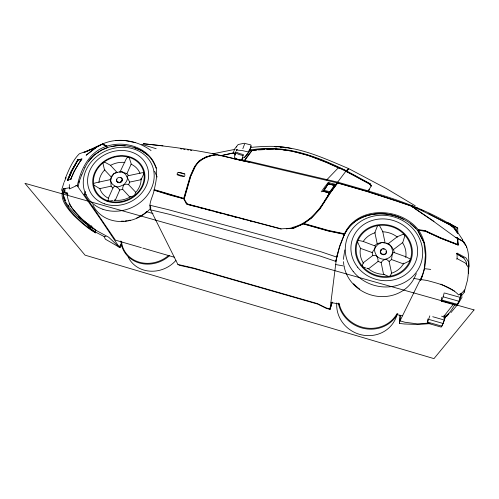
<?xml version="1.0" encoding="UTF-8"?>
<svg xmlns="http://www.w3.org/2000/svg" width="499" height="499" viewBox="0 0 499 499"><rect width="100%" height="100%" fill="white"/><g stroke="black" fill="none" stroke-linecap="round" stroke-linejoin="round"><path stroke-width="0.75" d="M399.755 321.425L399.425 323.452L404.383 323.982L418.174 324.493L430.026 323.62M399.425 323.452L400.017 315.212M184.973 175.473L184.012 176.565L180.476 175.972L177.207 174.744L177.239 173.403L178.199 172.317L181.73 172.904L184.998 174.132L178.199 172.317M441.665 297.404L441.297 301.159L456.891 305.525L459.124 301.296L461.488 293.281M292.645 227.369C307.571 223.708 318.437 211.738 325.778 198.827L335.815 184.468L335.234 184.268L334.505 185.216L329.091 183.857L327.824 184.094L322.841 191.61L323.976 190.768L327.912 184.25L329.028 184.012L334.386 185.366L334.293 186.37L328.966 194.061L329.858 191.735L334.386 185.366L328.947 184.087M400.111 319.092L400.285 315.318M332.084 302.787L330.02 309.442L326.165 308.27L317.707 304.091L194.504 268.699L179.453 265.293L177.893 264.451L150.617 209.842C148.141 202.999 153.131 196.625 154.154 189.976C155.894 182.584 157.534 175.087 156.075 167.477C149.719 147.71 125.455 140.2 107.023 146.145L106.53 146.307L102.176 144.117L84.032 152.401M64.795 192.202L65.032 188.622M71.201 179.141L67.415 180.27M128.592 184.68L135.684 192.234L134.474 195.62L129.74 196.962L122.704 189.327C121.949 184.162 128.792 182.041 127.189 176.602L127.8 175.823L141.71 172.829L143.469 172.604L144.049 173.34L141.067 179.677L129.696 182.098L128.592 184.68C123.764 182.409 120.022 188.784 114.913 186.302L113.741 186.919L112.905 188.092L108.395 198.172L108.121 200.567L108.857 201.197L112.649 200.542M468.486 272.017L467.594 279.771L464.22 292.233M424.162 269.66L425.422 255.076L423.888 242.371L417.8 230.738M424.181 269.622L420.645 280.507C427.294 264.663 428.61 245.04 418.686 230.301C401.14 207.066 357.683 205.245 344.472 233.782L339.707 245.932L336.613 257.066L330.02 309.442M468.324 272.36L468.917 266.691L468.642 262.118L465.941 257.858L457.14 253.174L457.072 258.607L465.573 263.179L468.262 267.289L468.293 273.265M334.193 186.214L334.505 185.216L334.293 186.37M445.071 316.965L444.434 319.716M427.849 318.998L427.3 323.121L441.253 327.119L443.137 323.495L445.283 317.245L445.389 316.11L443.954 315.699M370.9 185.728L369.896 184.268L346.593 171.581L346.612 170.901L348.421 168.862M338.74 167.489L346.181 170.82L346.131 171.226M391.522 259.536L392.314 253.885L392.588 253.149L394.098 252.556L406.011 256.835L410.141 259L410.297 260.098L409.442 260.94L403.448 263.915L391.522 259.536L389.095 261.432L391.603 273.128L390.443 275.404M462.729 239.876L454.202 227.151L450.029 224.095C424.474 208.925 396.437 199.282 368.081 190.93L367.863 191.71L337.698 182.996L338.079 182.179M346.593 171.581L348.707 168.631L386.444 188.61L415.218 205.794M235.459 151.758L234.455 157.615L238.098 159.561M234.998 155.264L235.179 153.86M400.117 319.073L399.743 321.443L422.491 275.074M344.828 249.93L343.674 257.191A37.369 34.369 17.5 0 0 343.537 259.405M457.833 232.253L457.658 227.956L447.422 222.423M369.896 184.268L370.021 183.638L346.368 170.789C316.378 156.025 283.02 143.388 249.107 150.342M371.237 186.214L371.368 185.584L370.021 183.638M150.617 209.842L169.242 214.283L278.012 244.011L320.433 256.137L335.796 261.382L337.792 253.18M79.31 181.449L78.243 186.495L77.414 185.279C80.819 169.005 89.489 151.553 106.53 146.307M177.893 264.451L193.125 267.932L317.42 303.623L325.959 307.839L329.845 309.018L331.005 305.968M251.078 146.032L249.862 149.382M184.349 198.558L190.755 176.259L195.271 166.441C199.868 158.682 208.869 155.426 217.464 154.69L337.124 182.846L337.486 182.098L249.693 161.508M98.952 146.014L102.601 143.93C118.294 137.038 137.537 140.425 151.047 150.567M187.387 204.328L183.751 198.346L190.206 176.122L194.548 166.585L199.251 160.728L206.031 156.823L212.343 155.139M367.85 191.816L371.368 185.584M154.035 190.175L169.822 195.109L183.969 198.789L190.518 176.315L195.022 166.529C199.637 158.645 208.894 155.52 217.464 154.69M441.297 301.159L443.156 296.83L444.204 292.907M427.3 323.121L429.807 315.879M112.905 188.092L111.096 186.158L99.7 188.659L94.074 185.148L93.469 184.299L93.843 183.358L96.307 182.665L110.179 179.665L112.082 175.529L113.866 173.671L115.83 172.604M235.285 154.409L233.301 152.694L234.717 148.87L238.123 144.548L244.179 143.25L250.822 144.91C252.344 147.005 245.377 159.892 242.576 157.609M241.709 160.235L243.393 154.547L239.589 153.598L236.146 152.064M242.071 159.281L242.639 157.254M339.57 246.955L335.796 261.382M461.101 295.196L459.136 300.997L457.252 304.565M332.172 302.12L329.845 309.018M63.03 189.645C59.219 199.419 67.664 208.607 73.677 215.412C80.501 221.824 87.556 228.511 95.808 232.921C86.171 226.278 76.952 218.836 69.598 209.667C65.706 204.147 61.202 196.874 64.359 190.019L63.03 189.645L63.616 188.285M88.392 225.323L88.847 224.001M63.523 190.038L63.997 188.678L69.361 187.811L69.324 184.524M339.563 246.993L344.16 235.185M63.972 182.559L61.645 189.994L62.755 192.221M81.742 174.806L78.73 182.703M244.56 144.142L242.845 148.665M444.253 320.308L442.139 325.473M380.818 250.991L381.504 249.887M67.39 180.201L71.101 171.413L77.838 159.624M68.001 180.214L67.671 180.058L71.313 171.463L77.825 159.948L81.979 158.907L77.956 164.857L74.226 171.55L70.69 179.478M67.933 180.176L71.525 171.444L78.037 159.923L80.944 159.855L74.102 171.363L70.565 179.297M68.232 179.609L71.644 171.619L78.037 159.923M65.207 178.636C68.768 169.909 72.586 160.466 79.335 153.792L89.789 149.974M249.625 150.018L248.695 152.008L244.273 157.497M327.912 184.25L323.202 191.547C326.645 191.628 331.96 192.227 327.5 196.263L329.209 192.976L324.057 191.529L322.841 191.61M64.277 181.848L66.124 177.519M81.786 174.868L84.867 167.57M122.704 189.327L119.754 189.988L115.331 200.111L113.99 200.33M68.931 177.825L71.65 171.631M462.168 296.917L458.001 304.072L450.884 312.673M119.498 171.924L120.084 171.874L125.867 159.618L127.382 157.222L128.455 157.029L129.235 157.721L131.231 163.959L126.883 173.721L128.705 175.623M121.993 242.788L119.236 247.099L108.707 237.231L96.631 230.669L82.279 219.548L71.937 208.033M416.372 273.658L414.794 277.026A37.369 34.369 17.5 0 1 376.776 296.225A37.369 34.369 17.5 0 1 344.216 266.977M344.154 235.222L344.316 234.848C357.365 206.648 399.992 208.208 417.788 230.775M236.751 150.068L237.119 149.326L236.345 150.617L236.751 150.068L241.971 150.517L248.808 152.052M236.432 147.068L236.744 146.457M457.14 253.174L456.797 253.81L463.858 258.052L466.347 262.056L466.534 265.013M411.195 205.395L410.889 205.962L413.44 207.69M141.348 247.666L115.425 240.144L84.138 194.223L85.628 191.491M94.648 232.584L95.827 230.451L91.554 227.388M456.71 259.237L457.072 258.607M344.316 234.886C354.065 212.954 383.65 208.719 403.311 219.229M453.491 304.103L443.991 316.166M84.905 167.633C89.252 158.202 97.436 150.979 107.241 147.648L107.734 147.479C123.365 142.72 143.219 146.781 152.719 160.915M454.695 304.808C451.882 309.804 448.507 314.701 443.773 318.069L447.067 315.973L448.975 313.64L446.642 315.175L444.89 317.451M121.881 180.806L120.508 182.166L119.23 182.459M363.696 267.264L362.592 266.697L362.243 265.624L363.272 262.755L372.79 255.519L372.16 252.556L374.618 248.87L375.342 246.968L375.148 246.013L363.122 241.416L358.413 240.381L357.583 241.104L357.671 242.271L358.787 244.653M369.048 189.776L367.956 191.56L368.162 190.868L337.998 182.222M368.287 191.142L369.51 189.246M81.799 158.913L81.156 160.179L80.944 159.855M321.219 191.872L325.304 186.133M444.709 317.077L445.389 316.11M121.338 244.192L119.467 246.83L120.016 247.635L121.881 245.003M107.765 147.548L101.746 150.037L93.75 155.37L88.548 161.47M243.924 161.034L251.964 150.13L248.945 150.517M244.89 160.279L252.032 150.592L251.964 150.13M334.417 186.202L337.124 182.753L337.368 183.283L337.704 182.902L330.375 192.832L320.04 208.838L311.576 218.038L303.953 223.508L293.574 228.006L286.276 228.767M381.28 249.619L380.381 250.816L380.263 252.301L380.974 253.673L382.315 254.571A3.137 2.869 16.3 0 0 386.388 251.459M336.993 183.002L346.181 170.82M460.483 297.154L464.126 292.426L464.581 289.832L462.342 292.614L458.656 294.996C450.51 286.22 438.128 283.532 427.057 280.469L421.106 279.571M325.722 185.609L327.831 182.996L329.041 182.784M337.318 183.208L330.032 192.932L319.703 208.881L311.195 218.051L303.286 223.695L328.336 230.788L344.31 234.118M390.199 275.891L389.208 276.477L387.985 276.19L383.531 274.232L381.142 262.53C383.294 258.507 388.54 259.536 391.023 255.981C393.692 252.962 392.345 248.602 390.486 245.533L388.989 244.073L386.669 243.038M326.683 179.921L338.746 167.39M374.805 245.645C377.044 242.901 380.849 242.714 384.074 242.333L385.072 242.701L382.714 231.467L379.577 225.748L378.423 225.392L377.431 226.041L374.855 232.546L377.213 243.78M394.098 252.556L393.992 251.041L392.389 247.797L390.486 245.533L386.444 243.344L381.878 242.47L377.731 244.56L375.042 247.697C372.903 252.937 378.66 256.343 378.067 261.426L368.574 268.749L366.759 268.156M388.122 243.774L397.416 236.669L403.398 234.162L404.527 234.617L404.87 235.746L402.78 242.483L393.437 249.594M120.084 171.874L122.112 171.868L126.883 173.721M91.479 150.118L96.095 147.08L100.542 144.922M456.067 229.372L457.789 228.268L448.863 223.084M346.624 171.244L346.294 171.431L346.368 170.789L348.402 168.487C324.712 158.557 300.566 147.08 274.406 146.581M100.954 144.741L102.769 143.962L107.023 146.145M77.414 185.279L69.436 188.94L69.361 187.811M96.376 147.168L89.072 150.424M86.52 151.559L88.435 150.704M290.979 228.305L293.998 227.993L303.305 223.932L328.211 230.987L344.204 234.324M84.237 152.457L85.947 151.783M177.207 174.744L177.806 174.513L183.451 176.028L184.012 176.565M98.677 146.307L96.095 147.08M233.944 152.775L220.689 155.763L218.269 155.189M233.875 152.894L221.119 155.638L243.188 160.859M372.79 255.519L375.996 255.469C378.679 258.432 382.527 259.729 386.469 259.249L389.095 261.432M111.208 146.619L118.051 145.402L125.237 145.914M384.561 254.209L382.446 254.259L381.068 253.349L380.357 251.976L380.475 250.492L381.373 249.288L382.82 248.695A3.144 2.875 16.2 0 1 386.482 251.134A3.137 2.869 16.2 0 1 382.409 254.247M102.513 144.286L106.848 146.388M110.179 179.665L110.903 181.998L111.096 186.158M251.496 150.592C293.998 142.82 334.012 164.608 370.121 184.062M251.515 150.723L256.898 150.037M235.098 149.332L212.736 153.817L217.576 155.014M250.367 147.454C263.902 146.157 277.781 145.427 291.129 148.465M457.203 237.936L463.746 241.753C469.16 248.77 468.655 258.07 468.941 266.447M286.445 228.767L289.47 228.455M327.831 182.996L329.508 182.871L335.234 184.268M87.749 225.211L88.679 227.114L95.708 232.154L104.098 236.532L105.919 236.358M428.728 323.09L417.438 323.882L404.889 322.248L400.161 320.876M293.998 227.993L281.205 228.848L186.458 203.717M258.407 149.95L264.451 149.588M266.716 149.457L273.521 149.051M323.352 191.298L329.359 192.695M115.936 140.456L125.361 140.643L135.086 142.589M275.186 146.837L276.633 146.899M345.726 171.207L347.192 171.338M143.419 143.768C168.188 146.4 193.057 149.5 217.427 154.64M280.351 147.292L281.835 147.448M284.81 147.76L286.301 147.916M143.263 143.737L162.936 145.802M275.043 149.089L280.419 149.688M283.494 150.031L291.173 150.885M424.643 268.668L430.706 269.416M418.237 229.652L425.136 230.594L440.093 237.53L457.87 244.498L458.213 245.053L457.783 238.142L456.716 237.861M418.686 230.301L425.485 231.224L440.336 238.123L458.213 245.053M418.48 230.064L425.179 231.031L440.068 237.948L457.932 244.953M88.679 227.114L92.334 227.644L91.392 225.735M180.544 148.764L182.035 148.989M183.526 149.207L185.017 149.426M187.25 149.756L188.741 149.974M190.231 150.193L191.722 150.411M75.754 185.472L77.183 185.69L100.929 219.697L119.236 247.099M335.521 264.526L344.728 266.16M413.771 278.405L420.676 279.627M330.987 302.531L339.37 304.078M396.537 314.638L402.631 315.761M381.142 262.53L378.067 261.426M240.805 159.543L249.862 161.564M233.707 158.794L249.275 162.244M325.049 190.549L329.858 191.735M243.032 155.513L239.227 154.565L235.091 152.719M183.751 198.346L154.172 189.614M188.354 204.69L190.593 205.27M192.078 205.657L196.55 206.817M198.041 207.204L203.997 208.757M205.488 209.143L212.187 210.884M183.969 198.789L154.154 189.976M281.143 229.06L186.445 204.029L183.819 198.858M215.125 211.676L220.995 213.248M226.128 214.626L230.532 215.805M231.998 216.198L236.401 217.377M243.063 219.167L245.277 219.76M250.454 221.151L252.675 221.743M291.921 151.091L308.301 155.488L326.415 162.456L339.906 168.55M344.472 233.782L328.485 230.451L303.953 223.508M118.625 182.291L117.221 181.299M336.613 257.066L321.1 251.802L278.274 239.601L168.494 209.723L149.706 205.189M460.009 294.011L461.463 294.416M364.314 267.439L365.542 267.782M444.946 293.113L460.558 297.479M84.138 194.223L86.383 194.853M146.251 211.632L152.981 213.522M443.156 296.83L459.124 301.296M441.203 299.918L457.72 304.378M432.733 316.715L444.422 320.065M428.859 319.41L443.137 323.495M427.905 322.179L441.921 326.196M441.559 316.173L445.283 317.245M337.704 182.902L367.882 191.622L410.951 205.781L433.949 221.375M142.833 248.097L174.675 257.341M141.735 144.323L156.181 148.714M368.555 192.034L380.569 195.808M381.298 196.045L395.913 200.748M102.332 144.155L102.651 144.267M396.636 200.997L410.309 205.763M372.16 252.556L360.428 248.34L359.062 245.252M455.88 237.381L457.327 237.923L457.87 244.498M134.368 147.71L141.261 150.411L147.816 154.958M63.41 192.489L67.97 194.348L66.878 192.333M411.033 206.018L421.262 210.347L449.836 224.619L454.009 227.669L457.571 233.326M411.875 205.688L413.914 206.58M416.628 207.765L418.667 208.651M420.027 209.243L423.433 210.921M67.671 180.058L68.007 180.226M77.825 159.948L78.156 160.117M440.866 284.093L454.389 291.06M428.884 213.803L449.331 224.619L453.51 227.669L457.808 233.233M63.941 191.547L67.147 193.338C67.615 208.763 81.861 218.961 92.577 228.087C83.607 223.053 76.147 215.58 69.529 207.784M120.016 247.635L105.376 239.189L104.098 236.532M456.622 253.723L463.858 258.052M414.719 208.557L433.874 221.55L455.787 237.543L463.253 241.622L464.026 242.882M462.635 240.35L464.482 243.836M83.177 220.801L89.115 225.635M233.376 152.956L234.143 153.623M410.565 223.72L415.923 228.629M78.674 216.759L80.85 218.836M111.308 177.101L104.447 169.741L102.981 163.379L103.486 162.412L104.59 162.138L110.335 165.175L117.171 172.523M119.754 189.988C117.546 185.896 111.527 185.971 110.653 180.888L111.52 177.257L113.866 173.671L117.995 172.18L122.112 171.868L125.523 174.201L129.696 182.098M337.368 183.283L337.124 182.753M121.538 178.605L121.862 179.072M65.668 201.995L69.049 207.228M68.375 205.176L69.143 206.368M462.224 239.95L462.604 240.555M464.806 244.142L465.579 245.402M69.13 203.561L71.419 207.459M418.237 231.424L423.876 242.408M152.688 160.853L156.324 168.169M154.603 171.194L156.218 174.968A35.011 30.339 -23.7 0 1 157.148 177.002M63.08 195.864L64.976 200.654M380.625 252.263L380.874 252.893M63.797 196.157L65.706 201.003M150.311 206.411L150.436 207.784M457.44 238.865L457.87 244.192M386.026 251.49L386.07 252.151M466.459 246.157L466.546 247.523M146.319 212.063A34.281 29.715 -23.7 0 1 136.676 217.994M130.227 220.14A34.281 29.715 -23.7 0 1 128.742 220.464M127.239 220.726A34.281 29.715 -23.7 0 1 124.981 221.013M123.478 221.126A34.281 29.715 -23.7 0 1 121.251 221.182M150.954 207.915A35.011 30.339 -23.7 0 1 92.876 204.771M168.506 255.544A29.447 26.322 -26.2 0 1 139.134 262.143A29.447 26.322 -26.2 0 1 121.376 241.454M169.573 255.675A30.015 26.834 -26.4 0 1 138.978 262.892A30.015 26.834 -26.4 0 1 120.883 240.961M175.947 260.372A29.191 26.235 -26.8 0 1 128.1 256.798M397.048 313.622A31.35 29.447 21.7 0 1 365.212 327.862A31.35 29.447 21.7 0 1 339.102 303.467M396.443 316.447A30.882 29.123 23 0 1 361.488 334.854A30.882 29.123 23 0 1 336.756 302.955M397.878 313.497A31.955 30.015 21.7 0 1 365.062 328.685A31.955 30.015 21.7 0 1 338.297 303.055M359.779 289.139A36.577 33.645 17.6 0 1 353.541 283.731M343.823 264.719A37.369 34.369 17.5 0 1 343.555 261.676M120.639 177.719A2.913 2.501 -23.5 0 1 122.18 180.912L121.282 182.054L119.91 182.696A2.913 2.501 -23.5 0 1 117.284 181.973A2.913 2.501 -23.5 0 1 116.916 179.465M141.074 178.255A21.519 18.532 -23.2 0 1 135.429 192.745M130.813 196.537A21.519 18.532 -23.2 0 1 114.29 200.099M108.732 198.415A21.519 18.532 -23.2 0 1 99.669 188.248M98.964 182.503A21.519 18.532 -23.2 0 1 104.865 169.66M110.728 165.263A21.519 18.532 -23.2 0 1 124.893 162.456M131.069 164.146A21.519 18.532 -23.2 0 1 139.994 173.328M382.733 249.026A3.137 2.869 16.3 0 1 384.336 249.194M403.816 263.11A23.11 21.139 16.8 0 1 391.216 273.346M384.754 274.375A23.11 21.139 16.8 0 1 367.782 268.25M363.478 263.272A23.11 21.139 16.8 0 1 360.503 248.128M363.278 241.379A23.11 21.139 16.8 0 1 375.217 232.715M382.745 231.779A23.11 21.139 16.8 0 1 397.429 237.137M402.35 242.42A23.11 21.139 16.8 0 1 405.718 257.503M122.005 180.582L121.101 181.723L119.729 182.366A2.919 2.507 -23.5 0 1 116.729 181.1A2.919 2.507 -23.5 0 1 117.639 178L118.993 177.357L120.459 177.388A2.919 2.507 -23.5 0 1 122.005 180.582M474.05 309.904L433.974 358.631L85.042 255.157L24.95 183.326L474.05 309.904M90.144 151.946L86.127 155.251L97.08 146.8L90.144 151.946M104.416 203.804A31.194 26.79 -23.3 0 0 148.615 173.359A31.194 26.79 -23.3 0 0 101.328 156.805A31.194 26.79 -23.3 0 0 104.416 203.804M107.054 201.234A26.678 22.929 -23.3 0 0 144.903 175.268A26.678 22.929 -23.3 0 0 104.509 160.996A26.678 22.929 -23.3 0 0 107.054 201.234M102.919 209.287A36.215 31.131 -23.3 0 0 154.129 173.802A36.215 31.131 -23.3 0 0 99.126 154.709A36.215 31.131 -23.3 0 0 102.919 209.287M357.64 267.19A33.589 30.67 16.4 0 0 414.993 263.254A33.589 30.67 16.4 0 0 380.182 218.98A33.589 30.67 16.4 0 0 357.64 267.19M361.045 265.749A28.699 26.222 16.5 0 0 410.066 262.499A28.699 26.222 16.5 0 0 380.431 224.575A28.699 26.222 16.5 0 0 361.045 265.749M353.136 271.356A38.972 35.597 16.5 0 0 419.653 266.641A38.972 35.597 16.5 0 0 379.14 215.325A38.972 35.597 16.5 0 0 353.136 271.356M107.385 200.586A25.923 22.287 -23.2 0 0 144.174 175.367A25.923 22.287 -23.2 0 0 104.902 161.483A25.923 22.287 -23.2 0 0 107.385 200.586M361.688 265.293A27.888 25.474 16.5 0 0 409.317 262.156A27.888 25.474 16.5 0 0 380.525 225.305A27.888 25.474 16.5 0 0 361.688 265.293"/></g></svg>
